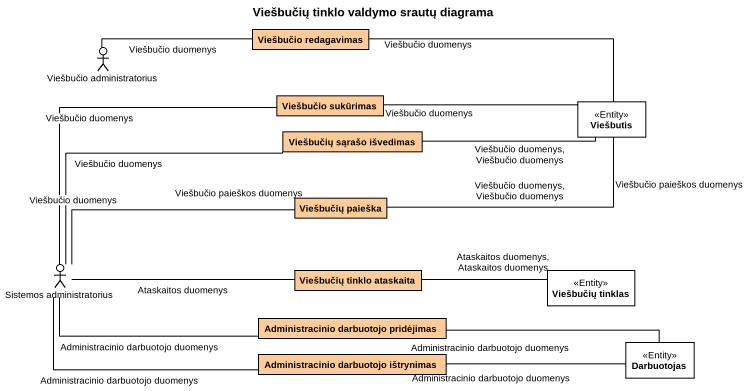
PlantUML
@startuml
title Viešbučių tinklo valdymo srautų diagrama
allowmixing
hide circle
hide empty members
actor "Viešbučio administratorius" as Viešbučio_administratorius
class "Viešbučio redagavimas" as Viešbučio_redagavimas #FFCC99
class "Viešbučio sukūrimas" as Viešbučio_sukūrimas #FFCC99
class "Viešbučių sąrašo išvedimas" as Viešbučių_sąrašo_išvedimas #FFCC99
class Viešbutis <<Entity>>
class "Viešbučių paieška" as Viešbučių_paieška #FFCC99
actor "Sistemos administratorius" as Sistemos_administratorius
class "Viešbučių tinklo ataskaita" as Viešbučių_tinklo_ataskaita #FFCC99
class "Viešbučių tinklas" as Viešbučių_tinklas <<Entity>>
class "Administracinio darbuotojo pridėjimas" as Administracinio_darbuotojo #FFCC99
class "Administracinio darbuotojo ištrynimas" as Administracinio_darbuotojo_2 #FFCC99
class Darbuotojas <<Entity>>
Viešbučio_administratorius -right- Viešbučio_redagavimas : Viešbučio duomenys
Viešbučio_redagavimas -right- Viešbutis : Viešbučio duomenys
Viešbučio_sukūrimas -right- Viešbutis : Viešbučio duomenys
Viešbučių_sąrašo_išvedimas -right- Viešbutis : Viešbučio duomenys, Viešbučio duomenys
Viešbučių_paieška -right- Viešbutis : Viešbučio paieškos duomenys\nViešbučio duomenys, Viešbučio duomenys
Sistemos_administratorius -up- Viešbučio_sukūrimas : Viešbučio duomenys
Sistemos_administratorius -right- Viešbučių_sąrašo_išvedimas : Viešbučio duomenys
Sistemos_administratorius -right- Viešbučių_paieška : Viešbučio paieškos duomenys\nViešbučio duomenys
Sistemos_administratorius -right- Viešbučių_tinklo_ataskaita : Ataskaitos duomenys
Sistemos_administratorius -right- Administracinio_darbuotojo : Administracinio darbuotojo duomenys
Sistemos_administratorius -right- Administracinio_darbuotojo_2 : Administracinio darbuotojo duomenys
Viešbučių_tinklo_ataskaita -right- Viešbučių_tinklas : Ataskaitos duomenys, Ataskaitos duomenys
Administracinio_darbuotojo -right- Darbuotojas : Administracinio darbuotojo duomenys
Administracinio_darbuotojo_2 -right- Darbuotojas : Administracinio darbuotojo duomenys
@enduml
